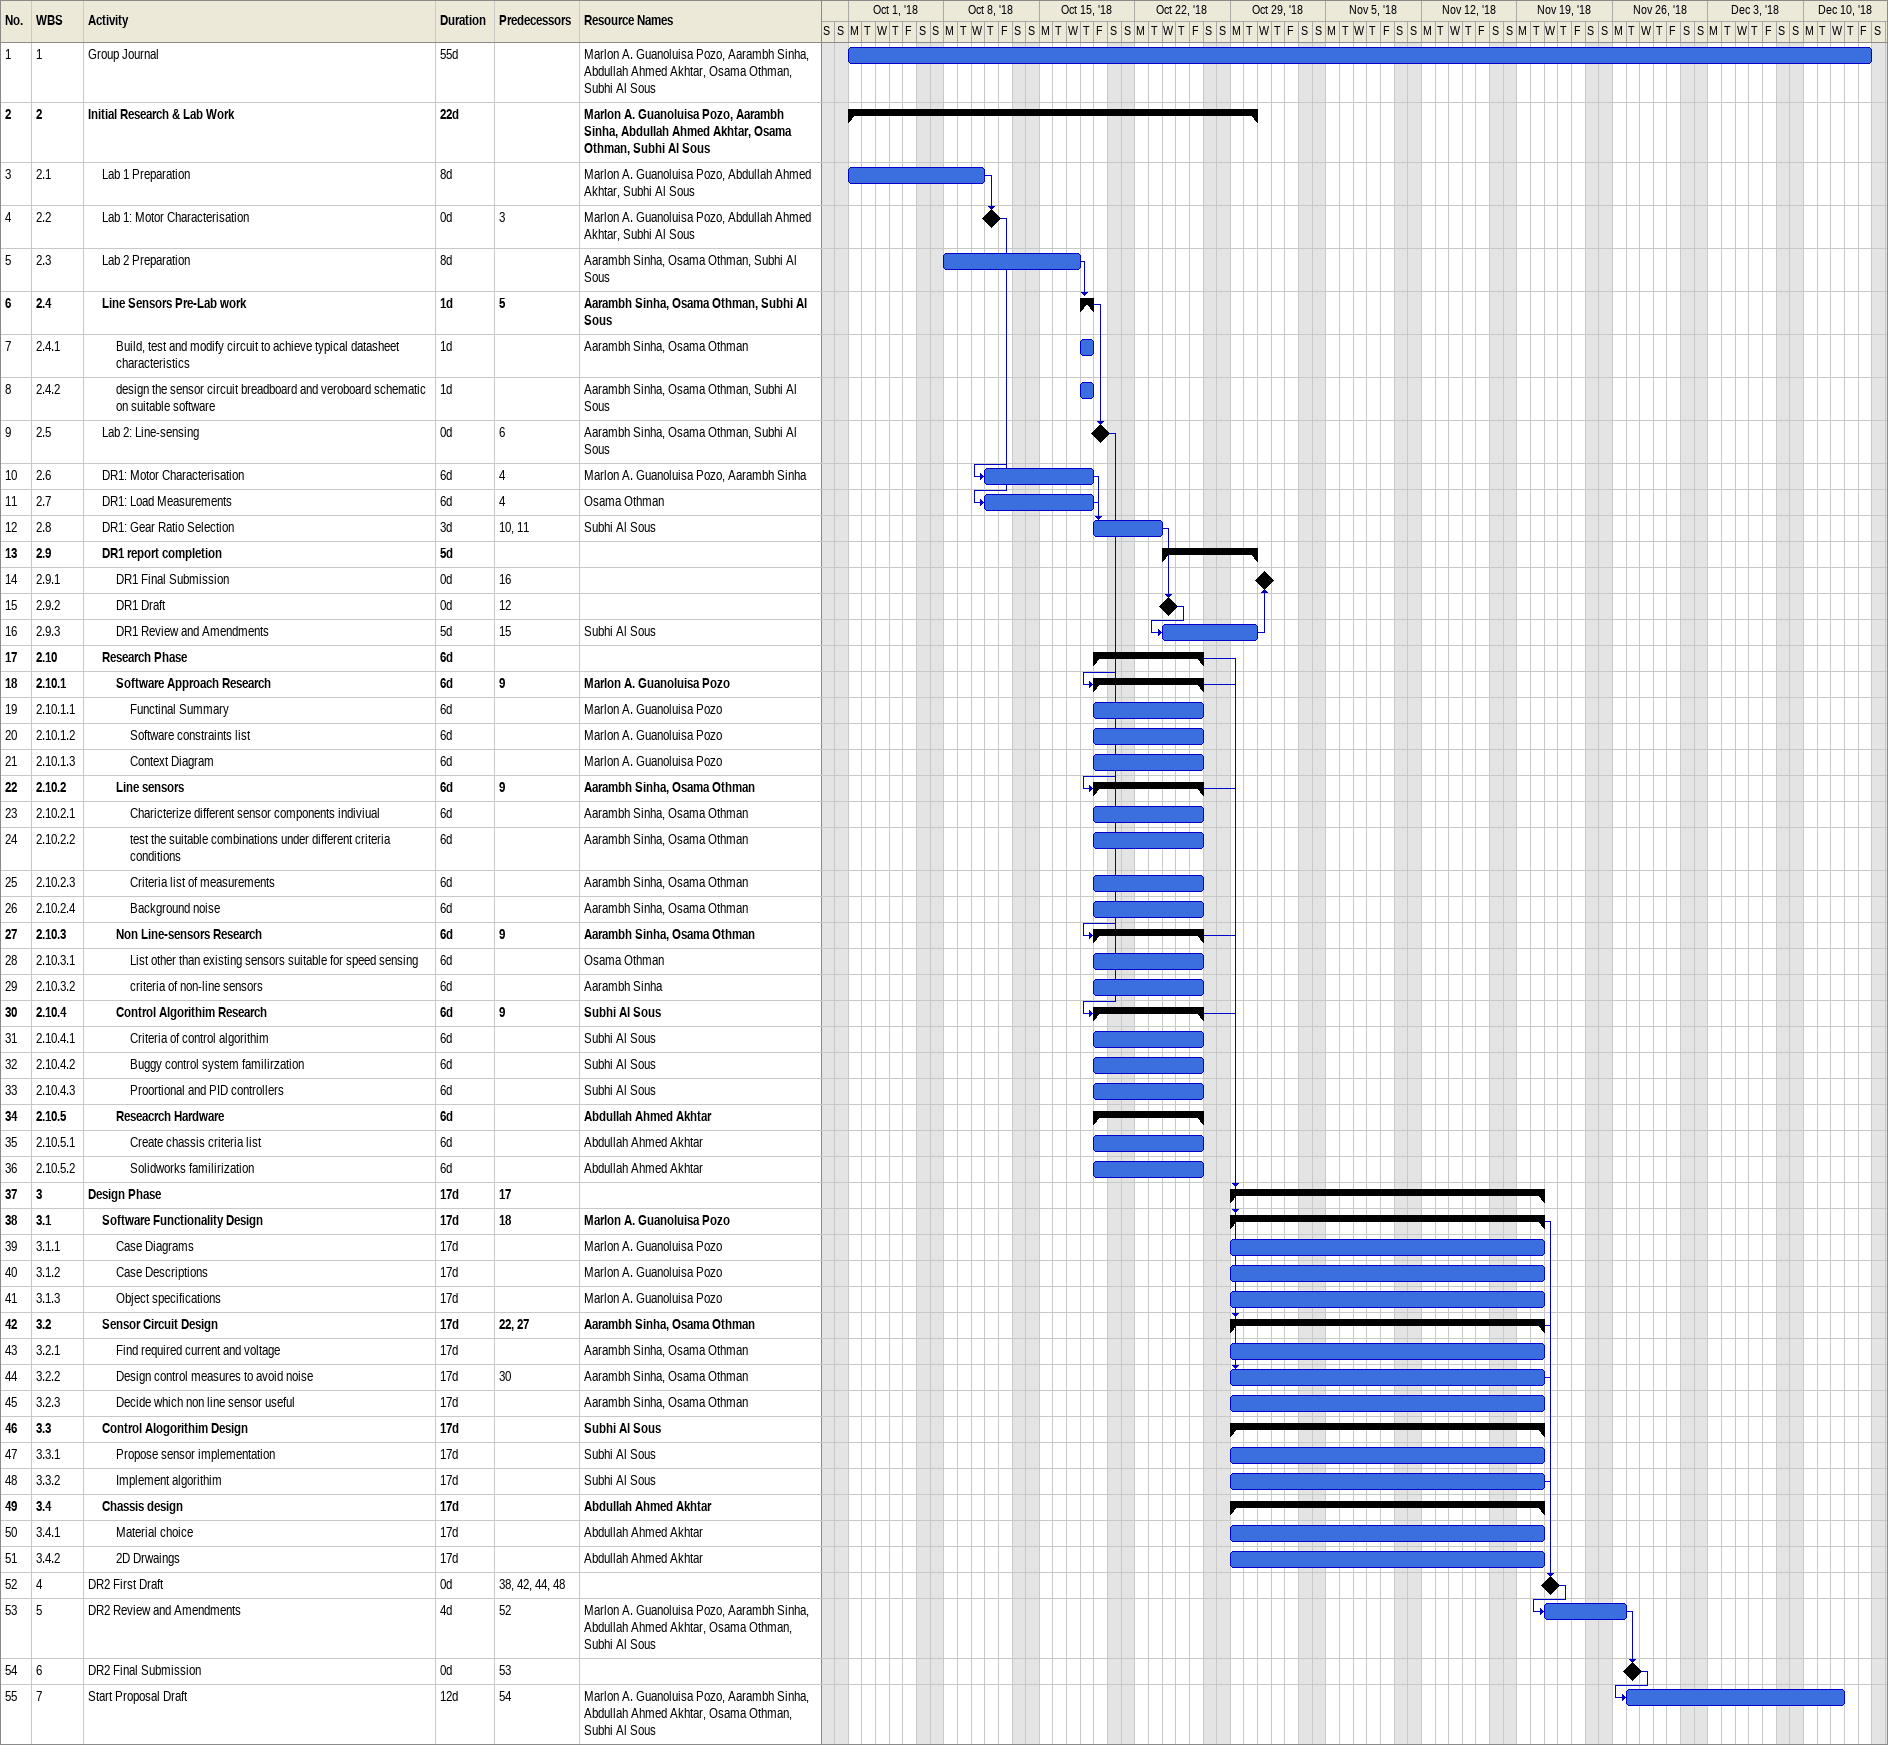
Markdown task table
| ID | WBS | Task | Duration | Start | Finish | Predecessors | Resources |
|---|---|---|---|---|---|---|---|
| 1 | 1 | Group Journal | 55d | 2018-10-01 | 2018-12-14 |  | Marlon A. Guanoluisa Pozo, Aarambh Sinha, Abdullah Ahmed Akhtar, Osama Othman, Subhi Al Sous |
| 2 | 2 | **Initial Research & Lab Work** | 22d | 2018-10-01 | 2018-10-30 |  | Marlon A. Guanoluisa Pozo, Aarambh Sinha, Abdullah Ahmed Akhtar, Osama Othman, Subhi Al Sous |
| 3 | 2.1 | Lab 1 Preparation | 8d | 2018-10-01 | 2018-10-10 |  | Marlon A. Guanoluisa Pozo, Abdullah Ahmed Akhtar, Subhi Al Sous |
| 4 | 2.2 | Lab 1: Motor Characterisation | 0d | 2018-10-11 | 2018-10-11 | 3 | Marlon A. Guanoluisa Pozo, Abdullah Ahmed Akhtar, Subhi Al Sous |
| 5 | 2.3 | Lab 2 Preparation | 8d | 2018-10-08 | 2018-10-17 |  | Aarambh Sinha, Osama Othman, Subhi Al Sous |
| 6 | 2.4 | **Line Sensors Pre-Lab work** | 1d | 2018-10-18 | 2018-10-18 | 5 | Aarambh Sinha, Osama Othman, Subhi Al Sous |
| 7 | 2.4.1 | Build, test and modify circuit to achieve typical datasheet characteristics | 1d | 2018-10-18 | 2018-10-18 |  | Aarambh Sinha, Osama Othman |
| 8 | 2.4.2 | design the sensor circuit breadboard and veroboard schematic on suitable software | 1d | 2018-10-18 | 2018-10-18 |  | Aarambh Sinha, Osama Othman, Subhi Al Sous |
| 9 | 2.5 | Lab 2: Line-sensing | 0d | 2018-10-19 | 2018-10-19 | 6 | Aarambh Sinha, Osama Othman, Subhi Al Sous |
| 10 | 2.6 | DR1: Motor Characterisation | 6d | 2018-10-11 | 2018-10-18 | 4 | Marlon A. Guanoluisa Pozo, Aarambh Sinha |
| 11 | 2.7 | DR1: Load Measurements | 6d | 2018-10-11 | 2018-10-18 | 4 | Osama Othman |
| 12 | 2.8 | DR1: Gear Ratio Selection | 3d | 2018-10-19 | 2018-10-23 | 10, 11 | Subhi Al Sous |
| 13 | 2.9 | **DR1 report completion** | 5d | 2018-10-24 | 2018-10-30 |  |  |
| 14 | 2.9.1 | DR1 Final Submission | 0d | 2018-10-31 | 2018-10-31 | 16 |  |
| 15 | 2.9.2 | DR1 Draft | 0d | 2018-10-24 | 2018-10-24 | 12 |  |
| 16 | 2.9.3 | DR1 Review and Amendments | 5d | 2018-10-24 | 2018-10-30 | 15 | Subhi Al Sous |
| 17 | 2.10 | **Research Phase** | 6d | 2018-10-19 | 2018-10-26 |  |  |
| 18 | 2.10.1 | **Software Approach Research** | 6d | 2018-10-19 | 2018-10-26 | 9 | Marlon A. Guanoluisa Pozo |
| 19 | 2.10.1.1 | Functinal Summary | 6d | 2018-10-19 | 2018-10-26 |  | Marlon A. Guanoluisa Pozo |
| 20 | 2.10.1.2 | Software constraints list | 6d | 2018-10-19 | 2018-10-26 |  | Marlon A. Guanoluisa Pozo |
| 21 | 2.10.1.3 | Context Diagram | 6d | 2018-10-19 | 2018-10-26 |  | Marlon A. Guanoluisa Pozo |
| 22 | 2.10.2 | **Line sensors** | 6d | 2018-10-19 | 2018-10-26 | 9 | Aarambh Sinha, Osama Othman |
| 23 | 2.10.2.1 | Charicterize different sensor components indiviual | 6d | 2018-10-19 | 2018-10-26 |  | Aarambh Sinha, Osama Othman |
| 24 | 2.10.2.2 | test the suitable combinations under different criteria conditions | 6d | 2018-10-19 | 2018-10-26 |  | Aarambh Sinha, Osama Othman |
| 25 | 2.10.2.3 | Criteria list of measurements | 6d | 2018-10-19 | 2018-10-26 |  | Aarambh Sinha, Osama Othman |
| 26 | 2.10.2.4 | Background noise | 6d | 2018-10-19 | 2018-10-26 |  | Aarambh Sinha, Osama Othman |
| 27 | 2.10.3 | **Non Line-sensors Research** | 6d | 2018-10-19 | 2018-10-26 | 9 | Aarambh Sinha, Osama Othman |
| 28 | 2.10.3.1 | List other than existing sensors suitable for speed sensing | 6d | 2018-10-19 | 2018-10-26 |  | Osama Othman |
| 29 | 2.10.3.2 | criteria of non-line sensors | 6d | 2018-10-19 | 2018-10-26 |  | Aarambh Sinha |
| 30 | 2.10.4 | **Control Algorithim Research** | 6d | 2018-10-19 | 2018-10-26 | 9 | Subhi Al Sous |
| 31 | 2.10.4.1 | Criteria of control algorithim | 6d | 2018-10-19 | 2018-10-26 |  | Subhi Al Sous |
| 32 | 2.10.4.2 | Buggy control system familirzation | 6d | 2018-10-19 | 2018-10-26 |  | Subhi Al Sous |
| 33 | 2.10.4.3 | Proortional and PID controllers | 6d | 2018-10-19 | 2018-10-26 |  | Subhi Al Sous |
| 34 | 2.10.5 | **Reseacrch Hardware** | 6d | 2018-10-19 | 2018-10-26 |  | Abdullah Ahmed Akhtar |
| 35 | 2.10.5.1 | Create chassis criteria list | 6d | 2018-10-19 | 2018-10-26 |  | Abdullah Ahmed Akhtar |
| 36 | 2.10.5.2 | Solidworks familirization | 6d | 2018-10-19 | 2018-10-26 |  | Abdullah Ahmed Akhtar |
| 37 | 3 | **Design Phase** | 17d | 2018-10-29 | 2018-11-20 | 17 |  |
| 38 | 3.1 | **Software Functionality Design** | 17d | 2018-10-29 | 2018-11-20 | 18 | Marlon A. Guanoluisa Pozo |
| 39 | 3.1.1 | Case Diagrams | 17d | 2018-10-29 | 2018-11-20 |  | Marlon A. Guanoluisa Pozo |
| 40 | 3.1.2 | Case Descriptions | 17d | 2018-10-29 | 2018-11-20 |  | Marlon A. Guanoluisa Pozo |
| 41 | 3.1.3 | Object specifications | 17d | 2018-10-29 | 2018-11-20 |  | Marlon A. Guanoluisa Pozo |
| 42 | 3.2 | **Sensor Circuit Design** | 17d | 2018-10-29 | 2018-11-20 | 22, 27 | Aarambh Sinha, Osama Othman |
| 43 | 3.2.1 | Find required current and voltage | 17d | 2018-10-29 | 2018-11-20 |  | Aarambh Sinha, Osama Othman |
| 44 | 3.2.2 | Design control measures to avoid noise | 17d | 2018-10-29 | 2018-11-20 | 30 | Aarambh Sinha, Osama Othman |
| 45 | 3.2.3 | Decide which non line sensor useful | 17d | 2018-10-29 | 2018-11-20 |  | Aarambh Sinha, Osama Othman |
| 46 | 3.3 | **Control Alogorithim Design** | 17d | 2018-10-29 | 2018-11-20 |  | Subhi Al Sous |
| 47 | 3.3.1 | Propose sensor implementation | 17d | 2018-10-29 | 2018-11-20 |  | Subhi Al Sous |
| 48 | 3.3.2 | Implement algorithim | 17d | 2018-10-29 | 2018-11-20 |  | Subhi Al Sous |
| 49 | 3.4 | **Chassis design** | 17d | 2018-10-29 | 2018-11-20 |  | Abdullah Ahmed Akhtar |
| 50 | 3.4.1 | Material choice | 17d | 2018-10-29 | 2018-11-20 |  | Abdullah Ahmed Akhtar |
| 51 | 3.4.2 | 2D Drwaings | 17d | 2018-10-29 | 2018-11-20 |  | Abdullah Ahmed Akhtar |
| 52 | 4 | DR2 First Draft | 0d | 2018-11-21 | 2018-11-21 | 38, 42, 44, 48 |  |
| 53 | 5 | DR2 Review and Amendments | 4d | 2018-11-21 | 2018-11-26 | 52 | Marlon A. Guanoluisa Pozo, Aarambh Sinha, Abdullah Ahmed Akhtar, Osama Othman, Subhi Al Sous |
| 54 | 6 | DR2 Final Submission | 0d | 2018-11-27 | 2018-11-27 | 53 |  |
| 55 | 7 | Start Proposal Draft | 12d | 2018-11-27 | 2018-12-12 | 54 | Marlon A. Guanoluisa Pozo, Aarambh Sinha, Abdullah Ahmed Akhtar, Osama Othman, Subhi Al Sous |
